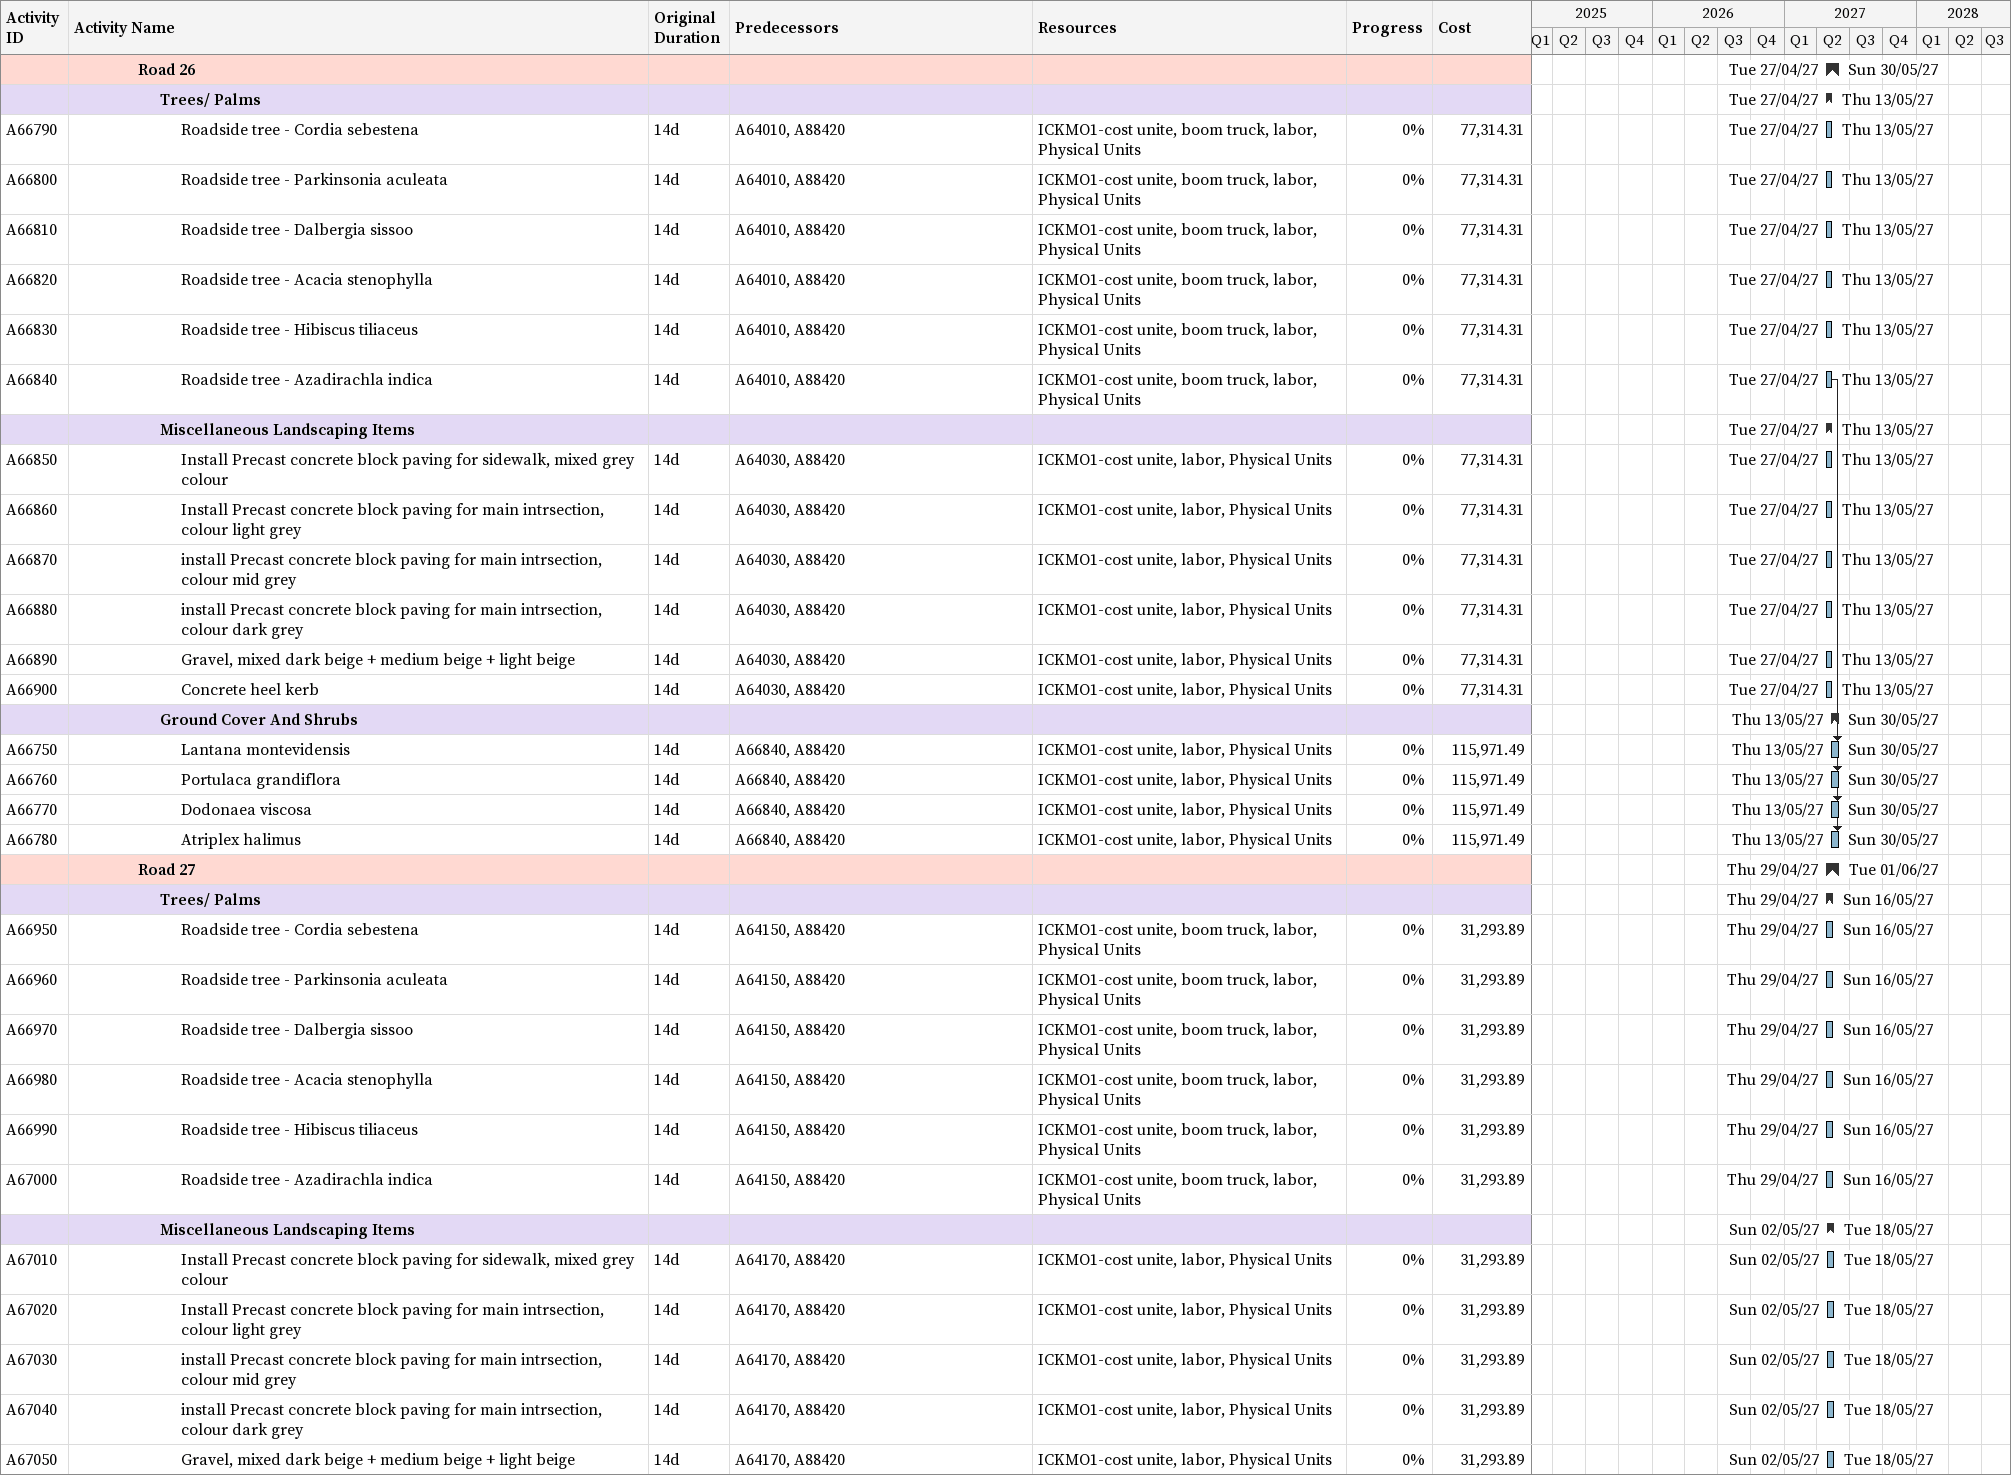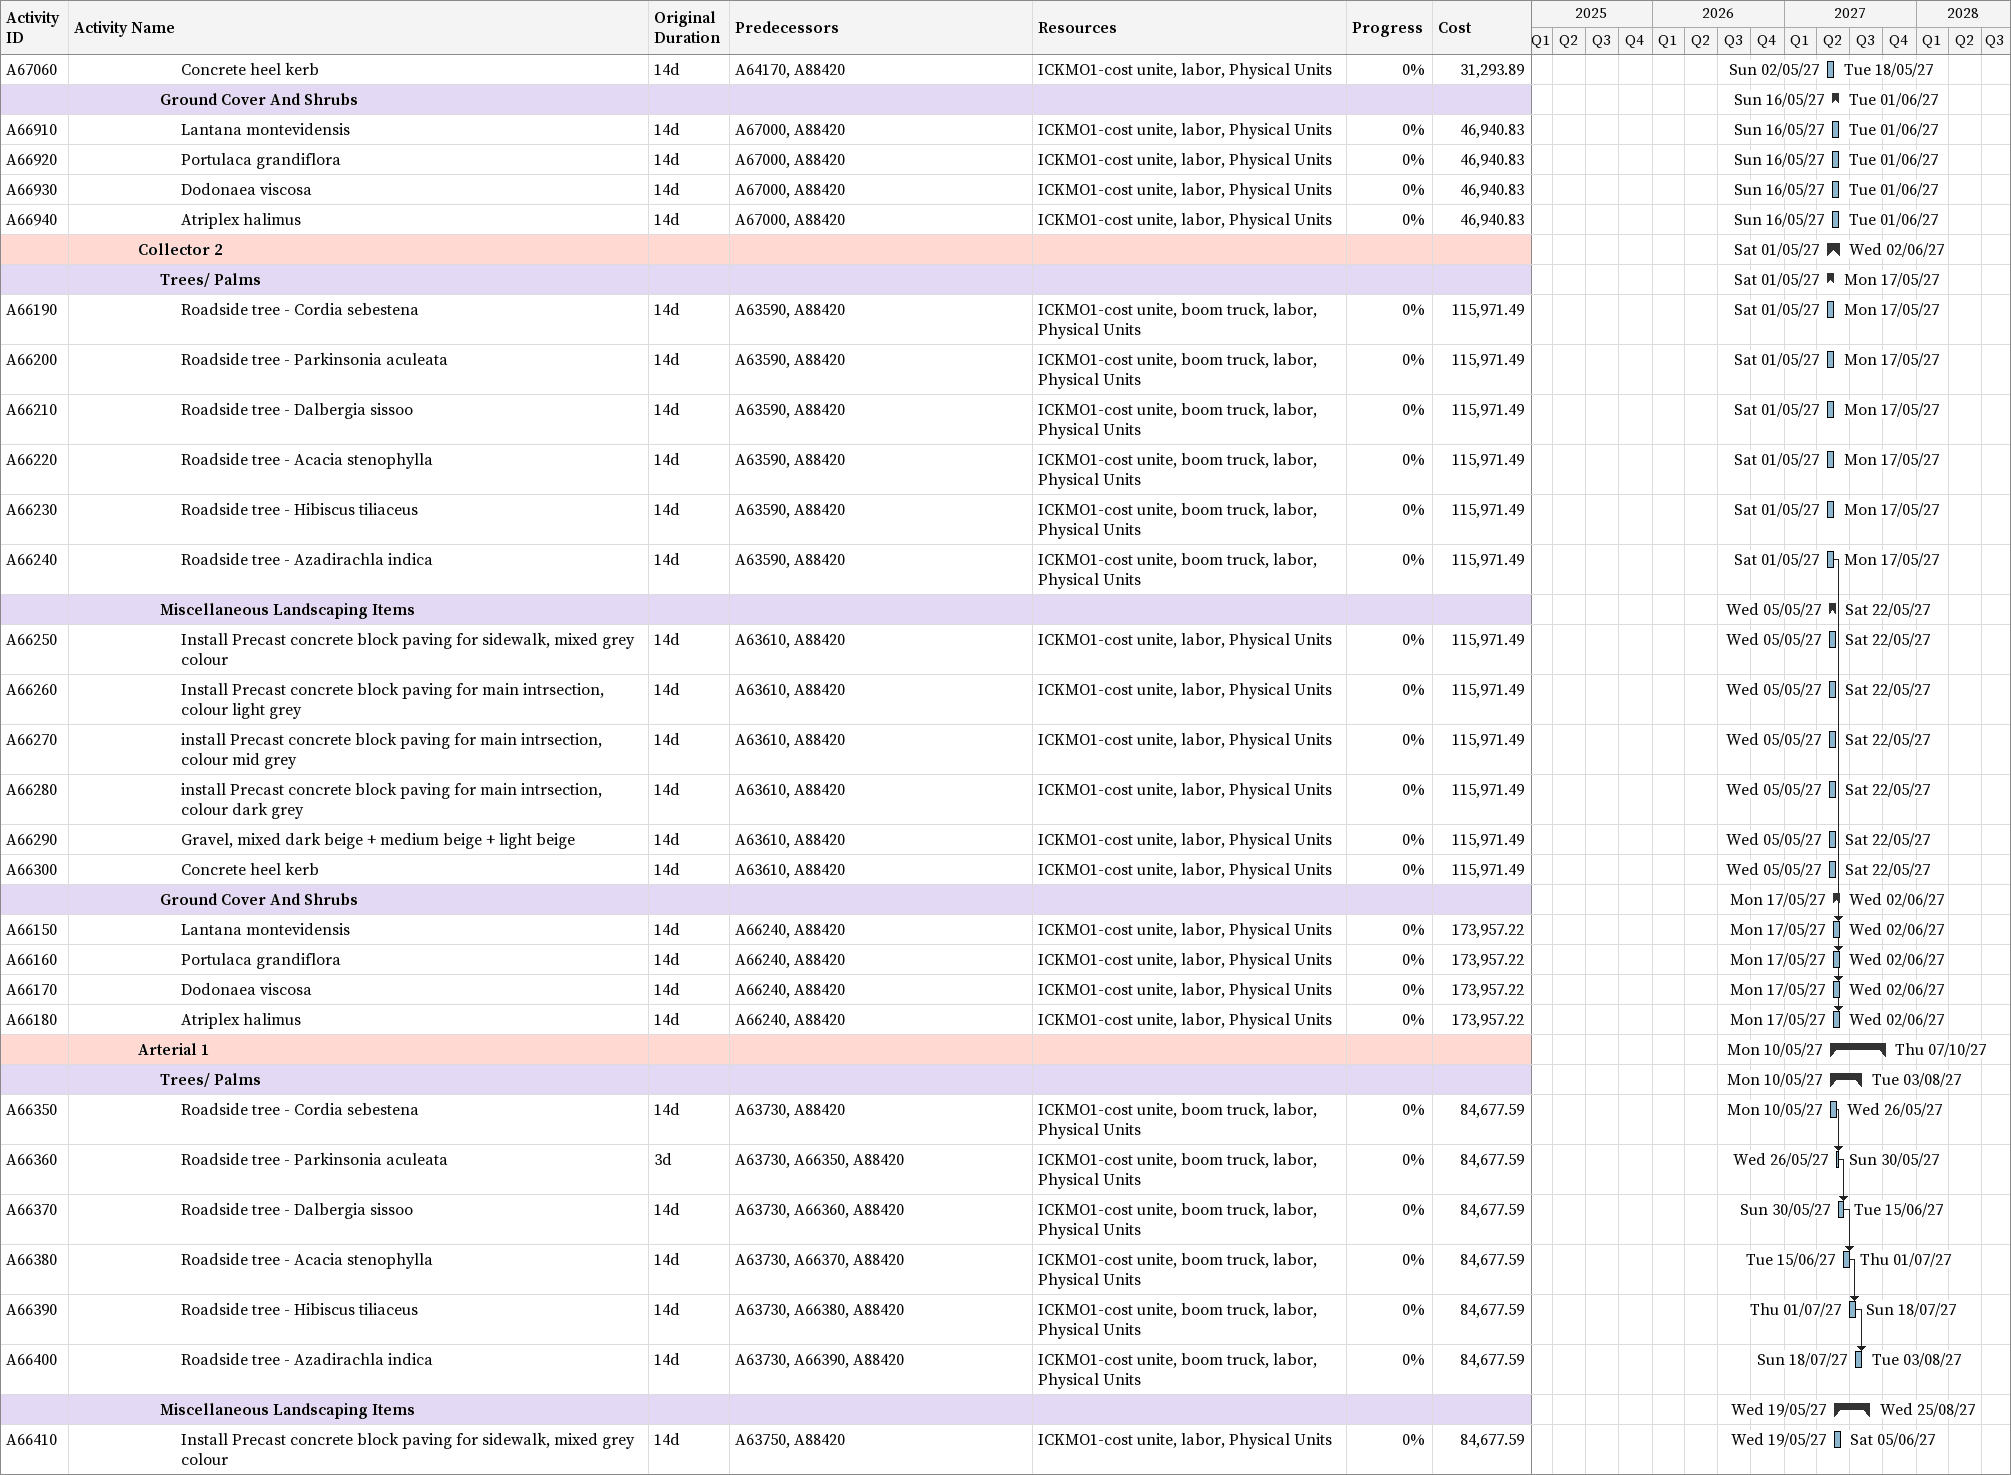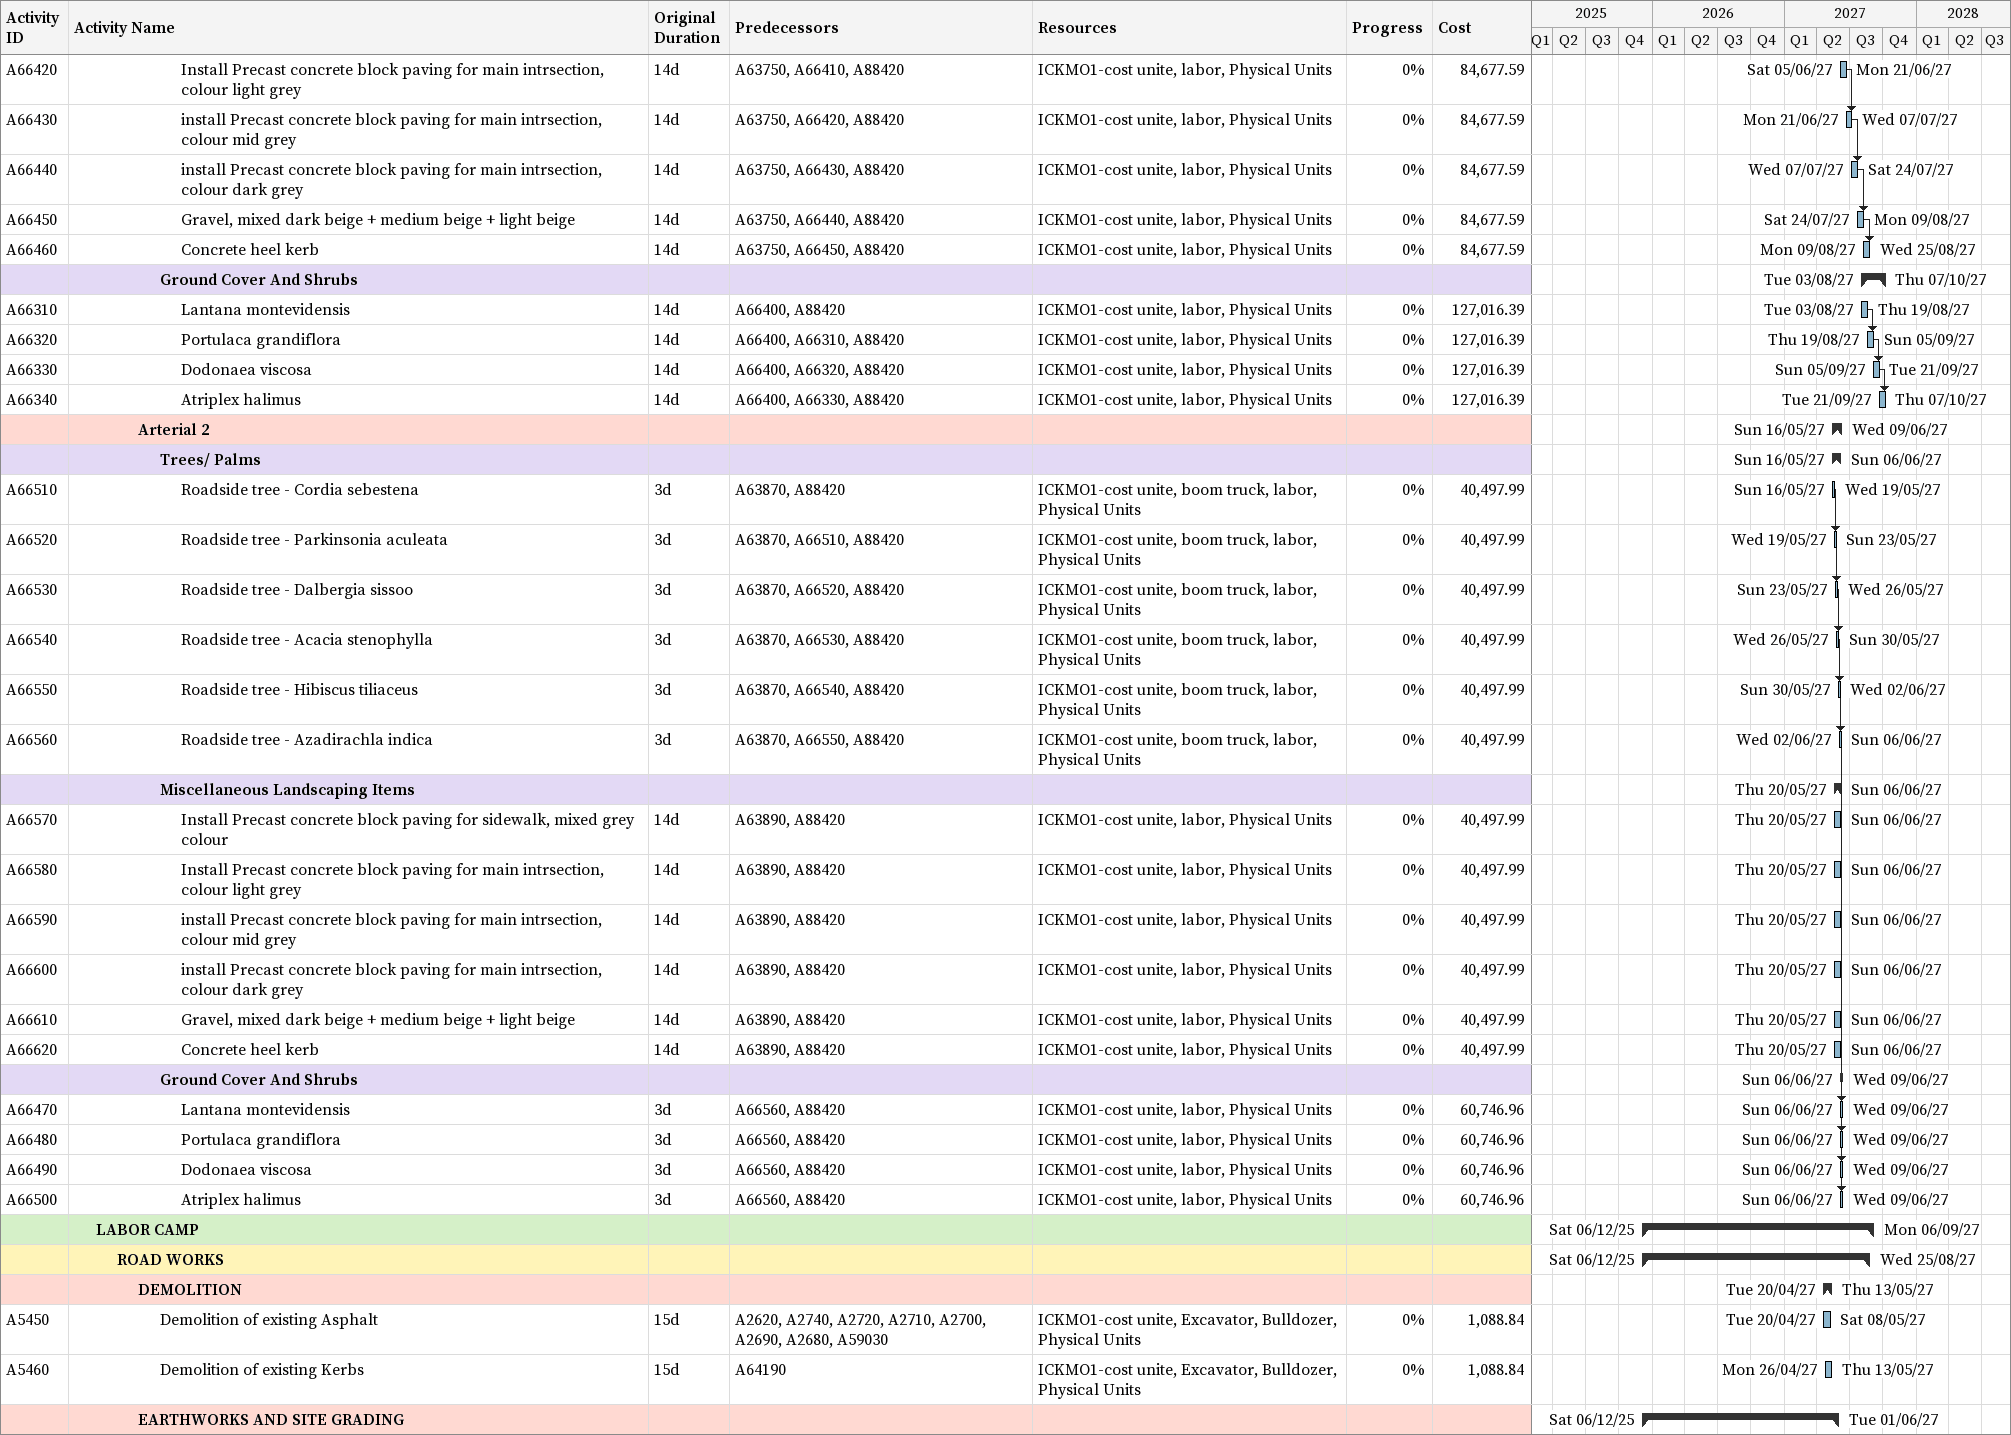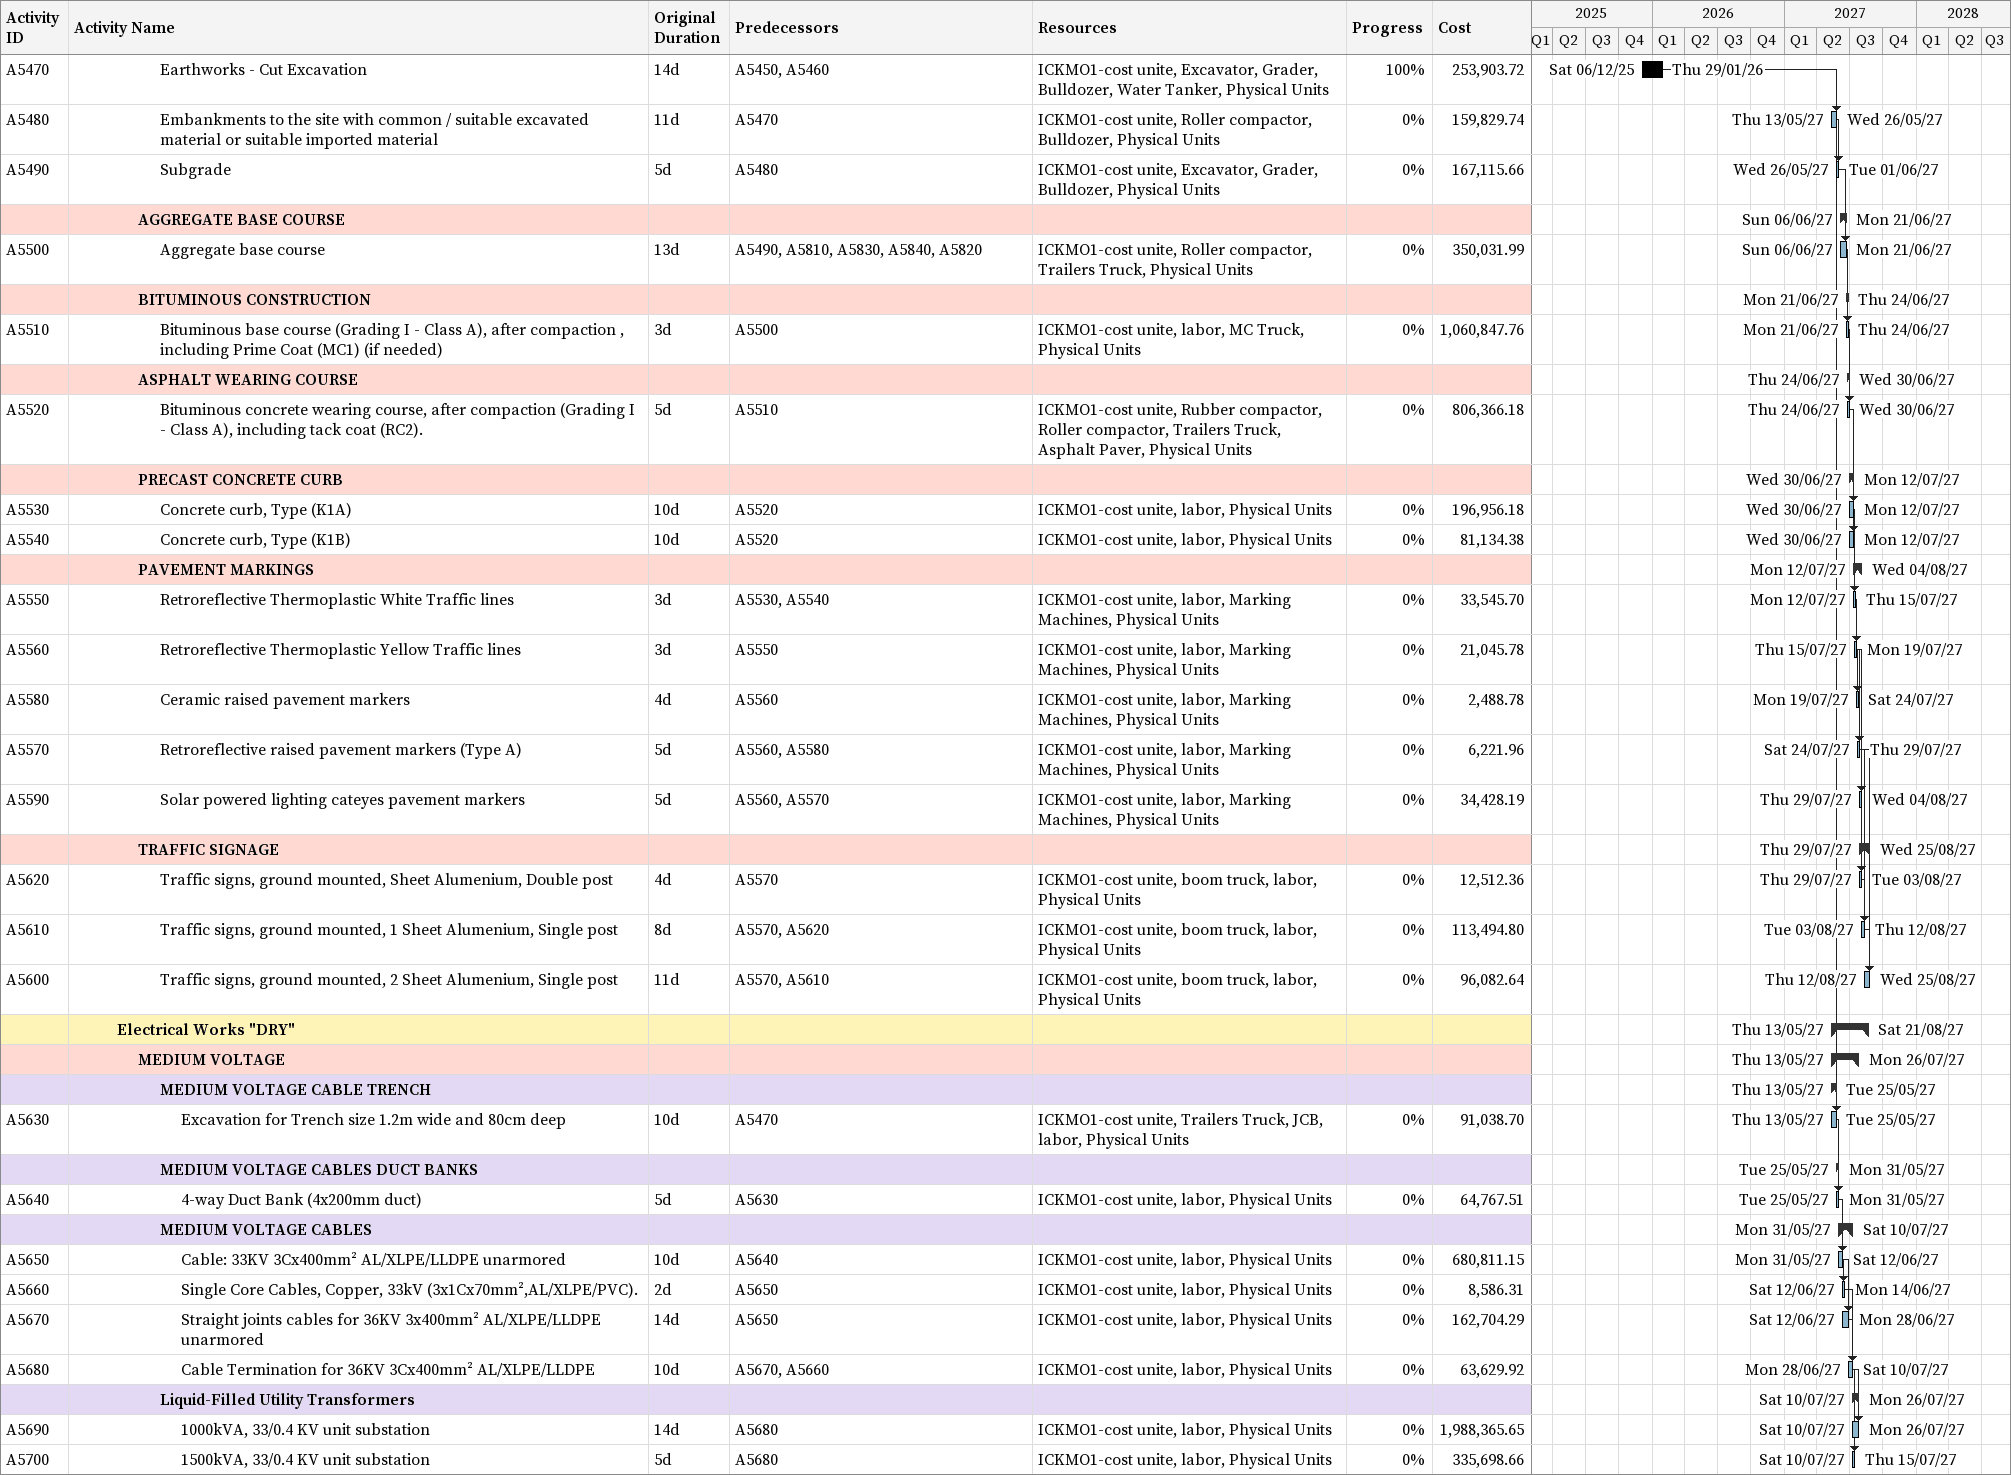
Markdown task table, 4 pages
| ID | Level | Task | Original duration | Start | Finish | Predecessors | Resources | % complete | Cost |
|---|---|---|---|---|---|---|---|---|---|
|  | 4 | **Road 26** |  | 2027-04-27 | 2027-05-30 |  |  |  |  |
|  | 5 | **Trees/ Palms** |  | 2027-04-27 | 2027-05-13 |  |  |  |  |
| A66790 | 6 | Roadside tree - Cordia sebestena | 14d | 2027-04-27 | 2027-05-13 | A64010, A88420 | ICKMO1-cost unite, boom truck, labor, Physical Units | 0 | 77314.31 |
| A66800 | 6 | Roadside tree - Parkinsonia aculeata | 14d | 2027-04-27 | 2027-05-13 | A64010, A88420 | ICKMO1-cost unite, boom truck, labor, Physical Units | 0 | 77314.31 |
| A66810 | 6 | Roadside tree - Dalbergia sissoo | 14d | 2027-04-27 | 2027-05-13 | A64010, A88420 | ICKMO1-cost unite, boom truck, labor, Physical Units | 0 | 77314.31 |
| A66820 | 6 | Roadside tree - Acacia stenophylla | 14d | 2027-04-27 | 2027-05-13 | A64010, A88420 | ICKMO1-cost unite, boom truck, labor, Physical Units | 0 | 77314.31 |
| A66830 | 6 | Roadside tree - Hibiscus tiliaceus | 14d | 2027-04-27 | 2027-05-13 | A64010, A88420 | ICKMO1-cost unite, boom truck, labor, Physical Units | 0 | 77314.31 |
| A66840 | 6 | Roadside tree - Azadirachla indica | 14d | 2027-04-27 | 2027-05-13 | A64010, A88420 | ICKMO1-cost unite, boom truck, labor, Physical Units | 0 | 77314.31 |
|  | 5 | **Miscellaneous Landscaping Items** |  | 2027-04-27 | 2027-05-13 |  |  |  |  |
| A66850 | 6 | Install Precast concrete block paving for sidewalk, mixed grey colour | 14d | 2027-04-27 | 2027-05-13 | A64030, A88420 | ICKMO1-cost unite, labor, Physical Units | 0 | 77314.31 |
| A66860 | 6 | Install Precast concrete block paving for main intrsection, colour light grey | 14d | 2027-04-27 | 2027-05-13 | A64030, A88420 | ICKMO1-cost unite, labor, Physical Units | 0 | 77314.31 |
| A66870 | 6 | install Precast concrete block paving for main intrsection, colour mid grey | 14d | 2027-04-27 | 2027-05-13 | A64030, A88420 | ICKMO1-cost unite, labor, Physical Units | 0 | 77314.31 |
| A66880 | 6 | install Precast concrete block paving for main intrsection, colour dark grey | 14d | 2027-04-27 | 2027-05-13 | A64030, A88420 | ICKMO1-cost unite, labor, Physical Units | 0 | 77314.31 |
| A66890 | 6 | Gravel, mixed dark beige + medium beige + light beige | 14d | 2027-04-27 | 2027-05-13 | A64030, A88420 | ICKMO1-cost unite, labor, Physical Units | 0 | 77314.31 |
| A66900 | 6 | Concrete heel kerb | 14d | 2027-04-27 | 2027-05-13 | A64030, A88420 | ICKMO1-cost unite, labor, Physical Units | 0 | 77314.31 |
|  | 5 | **Ground Cover And Shrubs** |  | 2027-05-13 | 2027-05-30 |  |  |  |  |
| A66750 | 6 | Lantana montevidensis | 14d | 2027-05-13 | 2027-05-30 | A66840, A88420 | ICKMO1-cost unite, labor, Physical Units | 0 | 115971.49 |
| A66760 | 6 | Portulaca grandiflora | 14d | 2027-05-13 | 2027-05-30 | A66840, A88420 | ICKMO1-cost unite, labor, Physical Units | 0 | 115971.49 |
| A66770 | 6 | Dodonaea viscosa | 14d | 2027-05-13 | 2027-05-30 | A66840, A88420 | ICKMO1-cost unite, labor, Physical Units | 0 | 115971.49 |
| A66780 | 6 | Atriplex halimus | 14d | 2027-05-13 | 2027-05-30 | A66840, A88420 | ICKMO1-cost unite, labor, Physical Units | 0 | 115971.49 |
|  | 4 | **Road 27** |  | 2027-04-29 | 2027-06-01 |  |  |  |  |
|  | 5 | **Trees/ Palms** |  | 2027-04-29 | 2027-05-16 |  |  |  |  |
| A66950 | 6 | Roadside tree - Cordia sebestena | 14d | 2027-04-29 | 2027-05-16 | A64150, A88420 | ICKMO1-cost unite, boom truck, labor, Physical Units | 0 | 31293.89 |
| A66960 | 6 | Roadside tree - Parkinsonia aculeata | 14d | 2027-04-29 | 2027-05-16 | A64150, A88420 | ICKMO1-cost unite, boom truck, labor, Physical Units | 0 | 31293.89 |
| A66970 | 6 | Roadside tree - Dalbergia sissoo | 14d | 2027-04-29 | 2027-05-16 | A64150, A88420 | ICKMO1-cost unite, boom truck, labor, Physical Units | 0 | 31293.89 |
| A66980 | 6 | Roadside tree - Acacia stenophylla | 14d | 2027-04-29 | 2027-05-16 | A64150, A88420 | ICKMO1-cost unite, boom truck, labor, Physical Units | 0 | 31293.89 |
| A66990 | 6 | Roadside tree - Hibiscus tiliaceus | 14d | 2027-04-29 | 2027-05-16 | A64150, A88420 | ICKMO1-cost unite, boom truck, labor, Physical Units | 0 | 31293.89 |
| A67000 | 6 | Roadside tree - Azadirachla indica | 14d | 2027-04-29 | 2027-05-16 | A64150, A88420 | ICKMO1-cost unite, boom truck, labor, Physical Units | 0 | 31293.89 |
|  | 5 | **Miscellaneous Landscaping Items** |  | 2027-05-02 | 2027-05-18 |  |  |  |  |
| A67010 | 6 | Install Precast concrete block paving for sidewalk, mixed grey colour | 14d | 2027-05-02 | 2027-05-18 | A64170, A88420 | ICKMO1-cost unite, labor, Physical Units | 0 | 31293.89 |
| A67020 | 6 | Install Precast concrete block paving for main intrsection, colour light grey | 14d | 2027-05-02 | 2027-05-18 | A64170, A88420 | ICKMO1-cost unite, labor, Physical Units | 0 | 31293.89 |
| A67030 | 6 | install Precast concrete block paving for main intrsection, colour mid grey | 14d | 2027-05-02 | 2027-05-18 | A64170, A88420 | ICKMO1-cost unite, labor, Physical Units | 0 | 31293.89 |
| A67040 | 6 | install Precast concrete block paving for main intrsection, colour dark grey | 14d | 2027-05-02 | 2027-05-18 | A64170, A88420 | ICKMO1-cost unite, labor, Physical Units | 0 | 31293.89 |
| A67050 | 6 | Gravel, mixed dark beige + medium beige + light beige | 14d | 2027-05-02 | 2027-05-18 | A64170, A88420 | ICKMO1-cost unite, labor, Physical Units | 0 | 31293.89 |
| A67060 | 6 | Concrete heel kerb | 14d | 2027-05-02 | 2027-05-18 | A64170, A88420 | ICKMO1-cost unite, labor, Physical Units | 0 | 31293.89 |
|  | 5 | **Ground Cover And Shrubs** |  | 2027-05-16 | 2027-06-01 |  |  |  |  |
| A66910 | 6 | Lantana montevidensis | 14d | 2027-05-16 | 2027-06-01 | A67000, A88420 | ICKMO1-cost unite, labor, Physical Units | 0 | 46940.83 |
| A66920 | 6 | Portulaca grandiflora | 14d | 2027-05-16 | 2027-06-01 | A67000, A88420 | ICKMO1-cost unite, labor, Physical Units | 0 | 46940.83 |
| A66930 | 6 | Dodonaea viscosa | 14d | 2027-05-16 | 2027-06-01 | A67000, A88420 | ICKMO1-cost unite, labor, Physical Units | 0 | 46940.83 |
| A66940 | 6 | Atriplex halimus | 14d | 2027-05-16 | 2027-06-01 | A67000, A88420 | ICKMO1-cost unite, labor, Physical Units | 0 | 46940.83 |
|  | 4 | **Collector 2** |  | 2027-05-01 | 2027-06-02 |  |  |  |  |
|  | 5 | **Trees/ Palms** |  | 2027-05-01 | 2027-05-17 |  |  |  |  |
| A66190 | 6 | Roadside tree - Cordia sebestena | 14d | 2027-05-01 | 2027-05-17 | A63590, A88420 | ICKMO1-cost unite, boom truck, labor, Physical Units | 0 | 115971.49 |
| A66200 | 6 | Roadside tree - Parkinsonia aculeata | 14d | 2027-05-01 | 2027-05-17 | A63590, A88420 | ICKMO1-cost unite, boom truck, labor, Physical Units | 0 | 115971.49 |
| A66210 | 6 | Roadside tree - Dalbergia sissoo | 14d | 2027-05-01 | 2027-05-17 | A63590, A88420 | ICKMO1-cost unite, boom truck, labor, Physical Units | 0 | 115971.49 |
| A66220 | 6 | Roadside tree - Acacia stenophylla | 14d | 2027-05-01 | 2027-05-17 | A63590, A88420 | ICKMO1-cost unite, boom truck, labor, Physical Units | 0 | 115971.49 |
| A66230 | 6 | Roadside tree - Hibiscus tiliaceus | 14d | 2027-05-01 | 2027-05-17 | A63590, A88420 | ICKMO1-cost unite, boom truck, labor, Physical Units | 0 | 115971.49 |
| A66240 | 6 | Roadside tree - Azadirachla indica | 14d | 2027-05-01 | 2027-05-17 | A63590, A88420 | ICKMO1-cost unite, boom truck, labor, Physical Units | 0 | 115971.49 |
|  | 5 | **Miscellaneous Landscaping Items** |  | 2027-05-05 | 2027-05-22 |  |  |  |  |
| A66250 | 6 | Install Precast concrete block paving for sidewalk, mixed grey colour | 14d | 2027-05-05 | 2027-05-22 | A63610, A88420 | ICKMO1-cost unite, labor, Physical Units | 0 | 115971.49 |
| A66260 | 6 | Install Precast concrete block paving for main intrsection, colour light grey | 14d | 2027-05-05 | 2027-05-22 | A63610, A88420 | ICKMO1-cost unite, labor, Physical Units | 0 | 115971.49 |
| A66270 | 6 | install Precast concrete block paving for main intrsection, colour mid grey | 14d | 2027-05-05 | 2027-05-22 | A63610, A88420 | ICKMO1-cost unite, labor, Physical Units | 0 | 115971.49 |
| A66280 | 6 | install Precast concrete block paving for main intrsection, colour dark grey | 14d | 2027-05-05 | 2027-05-22 | A63610, A88420 | ICKMO1-cost unite, labor, Physical Units | 0 | 115971.49 |
| A66290 | 6 | Gravel, mixed dark beige + medium beige + light beige | 14d | 2027-05-05 | 2027-05-22 | A63610, A88420 | ICKMO1-cost unite, labor, Physical Units | 0 | 115971.49 |
| A66300 | 6 | Concrete heel kerb | 14d | 2027-05-05 | 2027-05-22 | A63610, A88420 | ICKMO1-cost unite, labor, Physical Units | 0 | 115971.49 |
|  | 5 | **Ground Cover And Shrubs** |  | 2027-05-17 | 2027-06-02 |  |  |  |  |
| A66150 | 6 | Lantana montevidensis | 14d | 2027-05-17 | 2027-06-02 | A66240, A88420 | ICKMO1-cost unite, labor, Physical Units | 0 | 173957.22 |
| A66160 | 6 | Portulaca grandiflora | 14d | 2027-05-17 | 2027-06-02 | A66240, A88420 | ICKMO1-cost unite, labor, Physical Units | 0 | 173957.22 |
| A66170 | 6 | Dodonaea viscosa | 14d | 2027-05-17 | 2027-06-02 | A66240, A88420 | ICKMO1-cost unite, labor, Physical Units | 0 | 173957.22 |
| A66180 | 6 | Atriplex halimus | 14d | 2027-05-17 | 2027-06-02 | A66240, A88420 | ICKMO1-cost unite, labor, Physical Units | 0 | 173957.22 |
|  | 4 | **Arterial 1** |  | 2027-05-10 | 2027-10-07 |  |  |  |  |
|  | 5 | **Trees/ Palms** |  | 2027-05-10 | 2027-08-03 |  |  |  |  |
| A66350 | 6 | Roadside tree - Cordia sebestena | 14d | 2027-05-10 | 2027-05-26 | A63730, A88420 | ICKMO1-cost unite, boom truck, labor, Physical Units | 0 | 84677.59 |
| A66360 | 6 | Roadside tree - Parkinsonia aculeata | 3d | 2027-05-26 | 2027-05-30 | A63730, A66350, A88420 | ICKMO1-cost unite, boom truck, labor, Physical Units | 0 | 84677.59 |
| A66370 | 6 | Roadside tree - Dalbergia sissoo | 14d | 2027-05-30 | 2027-06-15 | A63730, A66360, A88420 | ICKMO1-cost unite, boom truck, labor, Physical Units | 0 | 84677.59 |
| A66380 | 6 | Roadside tree - Acacia stenophylla | 14d | 2027-06-15 | 2027-07-01 | A63730, A66370, A88420 | ICKMO1-cost unite, boom truck, labor, Physical Units | 0 | 84677.59 |
| A66390 | 6 | Roadside tree - Hibiscus tiliaceus | 14d | 2027-07-01 | 2027-07-18 | A63730, A66380, A88420 | ICKMO1-cost unite, boom truck, labor, Physical Units | 0 | 84677.59 |
| A66400 | 6 | Roadside tree - Azadirachla indica | 14d | 2027-07-18 | 2027-08-03 | A63730, A66390, A88420 | ICKMO1-cost unite, boom truck, labor, Physical Units | 0 | 84677.59 |
|  | 5 | **Miscellaneous Landscaping Items** |  | 2027-05-19 | 2027-08-25 |  |  |  |  |
| A66410 | 6 | Install Precast concrete block paving for sidewalk, mixed grey colour | 14d | 2027-05-19 | 2027-06-05 | A63750, A88420 | ICKMO1-cost unite, labor, Physical Units | 0 | 84677.59 |
| A66420 | 6 | Install Precast concrete block paving for main intrsection, colour light grey | 14d | 2027-06-05 | 2027-06-21 | A63750, A66410, A88420 | ICKMO1-cost unite, labor, Physical Units | 0 | 84677.59 |
| A66430 | 6 | install Precast concrete block paving for main intrsection, colour mid grey | 14d | 2027-06-21 | 2027-07-07 | A63750, A66420, A88420 | ICKMO1-cost unite, labor, Physical Units | 0 | 84677.59 |
| A66440 | 6 | install Precast concrete block paving for main intrsection, colour dark grey | 14d | 2027-07-07 | 2027-07-24 | A63750, A66430, A88420 | ICKMO1-cost unite, labor, Physical Units | 0 | 84677.59 |
| A66450 | 6 | Gravel, mixed dark beige + medium beige + light beige | 14d | 2027-07-24 | 2027-08-09 | A63750, A66440, A88420 | ICKMO1-cost unite, labor, Physical Units | 0 | 84677.59 |
| A66460 | 6 | Concrete heel kerb | 14d | 2027-08-09 | 2027-08-25 | A63750, A66450, A88420 | ICKMO1-cost unite, labor, Physical Units | 0 | 84677.59 |
|  | 5 | **Ground Cover And Shrubs** |  | 2027-08-03 | 2027-10-07 |  |  |  |  |
| A66310 | 6 | Lantana montevidensis | 14d | 2027-08-03 | 2027-08-19 | A66400, A88420 | ICKMO1-cost unite, labor, Physical Units | 0 | 127016.39 |
| A66320 | 6 | Portulaca grandiflora | 14d | 2027-08-19 | 2027-09-05 | A66400, A66310, A88420 | ICKMO1-cost unite, labor, Physical Units | 0 | 127016.39 |
| A66330 | 6 | Dodonaea viscosa | 14d | 2027-09-05 | 2027-09-21 | A66400, A66320, A88420 | ICKMO1-cost unite, labor, Physical Units | 0 | 127016.39 |
| A66340 | 6 | Atriplex halimus | 14d | 2027-09-21 | 2027-10-07 | A66400, A66330, A88420 | ICKMO1-cost unite, labor, Physical Units | 0 | 127016.39 |
|  | 4 | **Arterial 2** |  | 2027-05-16 | 2027-06-09 |  |  |  |  |
|  | 5 | **Trees/ Palms** |  | 2027-05-16 | 2027-06-06 |  |  |  |  |
| A66510 | 6 | Roadside tree - Cordia sebestena | 3d | 2027-05-16 | 2027-05-19 | A63870, A88420 | ICKMO1-cost unite, boom truck, labor, Physical Units | 0 | 40497.99 |
| A66520 | 6 | Roadside tree - Parkinsonia aculeata | 3d | 2027-05-19 | 2027-05-23 | A63870, A66510, A88420 | ICKMO1-cost unite, boom truck, labor, Physical Units | 0 | 40497.99 |
| A66530 | 6 | Roadside tree - Dalbergia sissoo | 3d | 2027-05-23 | 2027-05-26 | A63870, A66520, A88420 | ICKMO1-cost unite, boom truck, labor, Physical Units | 0 | 40497.99 |
| A66540 | 6 | Roadside tree - Acacia stenophylla | 3d | 2027-05-26 | 2027-05-30 | A63870, A66530, A88420 | ICKMO1-cost unite, boom truck, labor, Physical Units | 0 | 40497.99 |
| A66550 | 6 | Roadside tree - Hibiscus tiliaceus | 3d | 2027-05-30 | 2027-06-02 | A63870, A66540, A88420 | ICKMO1-cost unite, boom truck, labor, Physical Units | 0 | 40497.99 |
| A66560 | 6 | Roadside tree - Azadirachla indica | 3d | 2027-06-02 | 2027-06-06 | A63870, A66550, A88420 | ICKMO1-cost unite, boom truck, labor, Physical Units | 0 | 40497.99 |
|  | 5 | **Miscellaneous Landscaping Items** |  | 2027-05-20 | 2027-06-06 |  |  |  |  |
| A66570 | 6 | Install Precast concrete block paving for sidewalk, mixed grey colour | 14d | 2027-05-20 | 2027-06-06 | A63890, A88420 | ICKMO1-cost unite, labor, Physical Units | 0 | 40497.99 |
| A66580 | 6 | Install Precast concrete block paving for main intrsection, colour light grey | 14d | 2027-05-20 | 2027-06-06 | A63890, A88420 | ICKMO1-cost unite, labor, Physical Units | 0 | 40497.99 |
| A66590 | 6 | install Precast concrete block paving for main intrsection, colour mid grey | 14d | 2027-05-20 | 2027-06-06 | A63890, A88420 | ICKMO1-cost unite, labor, Physical Units | 0 | 40497.99 |
| A66600 | 6 | install Precast concrete block paving for main intrsection, colour dark grey | 14d | 2027-05-20 | 2027-06-06 | A63890, A88420 | ICKMO1-cost unite, labor, Physical Units | 0 | 40497.99 |
| A66610 | 6 | Gravel, mixed dark beige + medium beige + light beige | 14d | 2027-05-20 | 2027-06-06 | A63890, A88420 | ICKMO1-cost unite, labor, Physical Units | 0 | 40497.99 |
| A66620 | 6 | Concrete heel kerb | 14d | 2027-05-20 | 2027-06-06 | A63890, A88420 | ICKMO1-cost unite, labor, Physical Units | 0 | 40497.99 |
|  | 5 | **Ground Cover And Shrubs** |  | 2027-06-06 | 2027-06-09 |  |  |  |  |
| A66470 | 6 | Lantana montevidensis | 3d | 2027-06-06 | 2027-06-09 | A66560, A88420 | ICKMO1-cost unite, labor, Physical Units | 0 | 60746.96 |
| A66480 | 6 | Portulaca grandiflora | 3d | 2027-06-06 | 2027-06-09 | A66560, A88420 | ICKMO1-cost unite, labor, Physical Units | 0 | 60746.96 |
| A66490 | 6 | Dodonaea viscosa | 3d | 2027-06-06 | 2027-06-09 | A66560, A88420 | ICKMO1-cost unite, labor, Physical Units | 0 | 60746.96 |
| A66500 | 6 | Atriplex halimus | 3d | 2027-06-06 | 2027-06-09 | A66560, A88420 | ICKMO1-cost unite, labor, Physical Units | 0 | 60746.96 |
|  | 2 | **LABOR CAMP** |  | 2025-12-06 | 2027-09-06 |  |  |  |  |
|  | 3 | **ROAD WORKS** |  | 2025-12-06 | 2027-08-25 |  |  |  |  |
|  | 4 | **DEMOLITION** |  | 2027-04-20 | 2027-05-13 |  |  |  |  |
| A5450 | 5 | Demolition of existing Asphalt | 15d | 2027-04-20 | 2027-05-08 | A2620, A2740, A2720, A2710, A2700, A2690, A2680, A59030 | ICKMO1-cost unite, Excavator, Bulldozer, Physical Units | 0 | 1088.84 |
| A5460 | 5 | Demolition of existing Kerbs | 15d | 2027-04-26 | 2027-05-13 | A64190 | ICKMO1-cost unite, Excavator, Bulldozer, Physical Units | 0 | 1088.84 |
|  | 4 | **EARTHWORKS AND SITE GRADING** |  | 2025-12-06 | 2027-06-01 |  |  |  |  |
| A5470 | 5 | Earthworks - Cut Excavation | 14d | 2025-12-06 | 2026-01-29 | A5450, A5460 | ICKMO1-cost unite, Excavator, Grader, Bulldozer, Water Tanker, Physical Units | 100 | 253903.72 |
| A5480 | 5 | Embankments to the site with common / suitable excavated material or suitable imported material | 11d | 2027-05-13 | 2027-05-26 | A5470 | ICKMO1-cost unite, Roller compactor, Bulldozer, Physical Units | 0 | 159829.74 |
| A5490 | 5 | Subgrade | 5d | 2027-05-26 | 2027-06-01 | A5480 | ICKMO1-cost unite, Excavator, Grader, Bulldozer, Physical Units | 0 | 167115.66 |
|  | 4 | **AGGREGATE BASE COURSE** |  | 2027-06-06 | 2027-06-21 |  |  |  |  |
| A5500 | 5 | Aggregate base course | 13d | 2027-06-06 | 2027-06-21 | A5490, A5810, A5830, A5840, A5820 | ICKMO1-cost unite, Roller compactor, Trailers Truck, Physical Units | 0 | 350031.99 |
|  | 4 | **BITUMINOUS CONSTRUCTION** |  | 2027-06-21 | 2027-06-24 |  |  |  |  |
| A5510 | 5 | Bituminous base course (Grading I - Class A), after compaction , including Prime Coat (MC1) (if needed) | 3d | 2027-06-21 | 2027-06-24 | A5500 | ICKMO1-cost unite, labor, MC Truck, Physical Units | 0 | 1060847.76 |
|  | 4 | **ASPHALT WEARING COURSE** |  | 2027-06-24 | 2027-06-30 |  |  |  |  |
| A5520 | 5 | Bituminous concrete wearing course, after compaction (Grading I - Class A), including tack coat (RC2). | 5d | 2027-06-24 | 2027-06-30 | A5510 | ICKMO1-cost unite, Rubber compactor, Roller compactor, Trailers Truck, Asphalt Paver, Physical Units | 0 | 806366.18 |
|  | 4 | **PRECAST CONCRETE CURB** |  | 2027-06-30 | 2027-07-12 |  |  |  |  |
| A5530 | 5 | Concrete curb, Type (K1A) | 10d | 2027-06-30 | 2027-07-12 | A5520 | ICKMO1-cost unite, labor, Physical Units | 0 | 196956.18 |
| A5540 | 5 | Concrete curb, Type (K1B) | 10d | 2027-06-30 | 2027-07-12 | A5520 | ICKMO1-cost unite, labor, Physical Units | 0 | 81134.38 |
|  | 4 | **PAVEMENT MARKINGS** |  | 2027-07-12 | 2027-08-04 |  |  |  |  |
| A5550 | 5 | Retroreflective Thermoplastic White Traffic lines | 3d | 2027-07-12 | 2027-07-15 | A5530, A5540 | ICKMO1-cost unite, labor, Marking Machines, Physical Units | 0 | 33545.70 |
| A5560 | 5 | Retroreflective Thermoplastic Yellow Traffic lines | 3d | 2027-07-15 | 2027-07-19 | A5550 | ICKMO1-cost unite, labor, Marking Machines, Physical Units | 0 | 21045.78 |
| A5580 | 5 | Ceramic raised pavement markers | 4d | 2027-07-19 | 2027-07-24 | A5560 | ICKMO1-cost unite, labor, Marking Machines, Physical Units | 0 | 2488.78 |
| A5570 | 5 | Retroreflective raised pavement markers (Type A) | 5d | 2027-07-24 | 2027-07-29 | A5560, A5580 | ICKMO1-cost unite, labor, Marking Machines, Physical Units | 0 | 6221.96 |
| A5590 | 5 | Solar powered lighting cateyes pavement markers | 5d | 2027-07-29 | 2027-08-04 | A5560, A5570 | ICKMO1-cost unite, labor, Marking Machines, Physical Units | 0 | 34428.19 |
|  | 4 | **TRAFFIC SIGNAGE** |  | 2027-07-29 | 2027-08-25 |  |  |  |  |
| A5620 | 5 | Traffic signs, ground mounted, Sheet Alumenium, Double post | 4d | 2027-07-29 | 2027-08-03 | A5570 | ICKMO1-cost unite, boom truck, labor, Physical Units | 0 | 12512.36 |
| A5610 | 5 | Traffic signs, ground mounted, 1 Sheet Alumenium, Single post | 8d | 2027-08-03 | 2027-08-12 | A5570, A5620 | ICKMO1-cost unite, boom truck, labor, Physical Units | 0 | 113494.80 |
| A5600 | 5 | Traffic signs, ground mounted, 2 Sheet Alumenium, Single post | 11d | 2027-08-12 | 2027-08-25 | A5570, A5610 | ICKMO1-cost unite, boom truck, labor, Physical Units | 0 | 96082.64 |
|  | 3 | **Electrical Works "DRY"** |  | 2027-05-13 | 2027-08-21 |  |  |  |  |
|  | 4 | **MEDIUM VOLTAGE** |  | 2027-05-13 | 2027-07-26 |  |  |  |  |
|  | 5 | **MEDIUM VOLTAGE CABLE TRENCH** |  | 2027-05-13 | 2027-05-25 |  |  |  |  |
| A5630 | 6 | Excavation for Trench size 1.2m wide and 80cm deep | 10d | 2027-05-13 | 2027-05-25 | A5470 | ICKMO1-cost unite, Trailers Truck, JCB, labor, Physical Units | 0 | 91038.70 |
|  | 5 | **MEDIUM VOLTAGE CABLES DUCT BANKS** |  | 2027-05-25 | 2027-05-31 |  |  |  |  |
| A5640 | 6 | 4-way Duct Bank (4x200mm duct) | 5d | 2027-05-25 | 2027-05-31 | A5630 | ICKMO1-cost unite, labor, Physical Units | 0 | 64767.51 |
|  | 5 | **MEDIUM VOLTAGE CABLES** |  | 2027-05-31 | 2027-07-10 |  |  |  |  |
| A5650 | 6 | Cable: 33KV 3Cx400mm² AL/XLPE/LLDPE unarmored | 10d | 2027-05-31 | 2027-06-12 | A5640 | ICKMO1-cost unite, labor, Physical Units | 0 | 680811.15 |
| A5660 | 6 | Single Core Cables, Copper, 33kV (3x1Cx70mm²,AL/XLPE/PVC). | 2d | 2027-06-12 | 2027-06-14 | A5650 | ICKMO1-cost unite, labor, Physical Units | 0 | 8586.31 |
| A5670 | 6 | Straight joints cables for 36KV 3x400mm² AL/XLPE/LLDPE unarmored | 14d | 2027-06-12 | 2027-06-28 | A5650 | ICKMO1-cost unite, labor, Physical Units | 0 | 162704.29 |
| A5680 | 6 | Cable Termination for 36KV 3Cx400mm² AL/XLPE/LLDPE | 10d | 2027-06-28 | 2027-07-10 | A5670, A5660 | ICKMO1-cost unite, labor, Physical Units | 0 | 63629.92 |
|  | 5 | **Liquid-Filled Utility Transformers** |  | 2027-07-10 | 2027-07-26 |  |  |  |  |
| A5690 | 6 | 1000kVA, 33/0.4 KV unit substation | 14d | 2027-07-10 | 2027-07-26 | A5680 | ICKMO1-cost unite, labor, Physical Units | 0 | 1988365.65 |
| A5700 | 6 | 1500kVA, 33/0.4 KV unit substation | 5d | 2027-07-10 | 2027-07-15 | A5680 | ICKMO1-cost unite, labor, Physical Units | 0 | 335698.66 |
